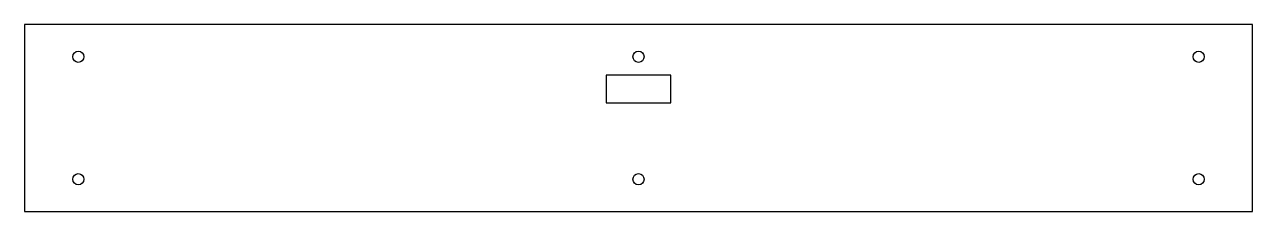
# Model space of a CAD drawing. Header units: millimetres. Extents: x -568 to 3, y -82 to 5.
import ezdxf

# ---------------------------------------------------------------- set-up
doc = ezdxf.new("R2010")
doc.units = ezdxf.units.MM

msp = doc.modelspace()

# ---------------------------------------------------------------- linework, layer by layer
at = {"color": 7, "linetype": 'Continuous', "lineweight": 25}
for p, q in [((3, 5), (-568, 5)), ((-568, 5), (-568, -82)), ((3, -82), (3, 5)), ((-267.5, -18.62), (-297.5, -18.62)), ((-297.5, -18.62), (-297.5, -31.42)), ((-267.5, -31.42), (-267.5, -18.62)), ((-297.5, -31.42), (-267.5, -31.42)), ((-568, -82), (3, -82))]:
    msp.add_line(p, q, dxfattribs=at)
for centre in [(-543, -10), (-282.5, -10), (-22, -10), (-543, -67), (-282.5, -67), (-22, -67)]:
    msp.add_circle(centre, 2.6, dxfattribs=at)

doc.saveas('drawing.dxf')
